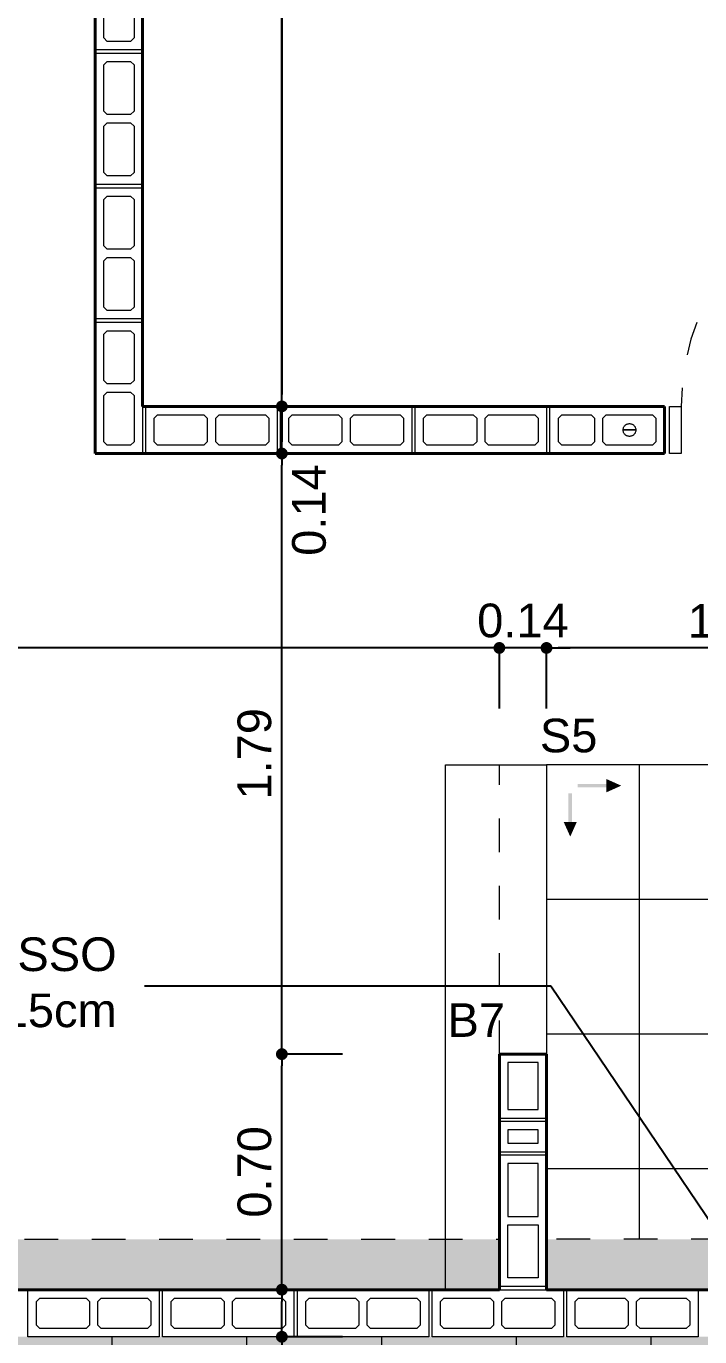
# Model space of a CAD drawing. Header units: millimetres. Extents: x 173 to 410, y -14 to 183.
# Drawn here: x 352.795 to 354.795, y -3.005 to 0.89 of the extents above; entities that cross this region are included whole.
import ezdxf

# ---------------------------------------------------------------- set-up
doc = ezdxf.new("R2010")
doc.units = ezdxf.units.MM
doc.linetypes.add('HIDDEN', pattern=[0.05, 0.025, -0.025])
doc.layers.get('0').update_dxf_attribs({"color": 4})
for name, color, linetype, lineweight in [('ARQ Alvenaria', 201, 'Continuous', 40), ('ARQ Anotações', 2, 'Continuous', 5), ('ARQ Caixilharia', 140, 'Continuous', 9), ('ARQ Equipamento', 4, 'Continuous', 18), ('ARQ Hachuras', 8, 'Continuous', 5), ('ARQ Projeções', 144, 'HIDDEN', 5), ('ARQ Visto', 152, 'Continuous', 13)]:
    doc.layers.add(name, color=color, linetype=linetype, lineweight=lineweight)
doc.layers.add('ARQ Forros', color=7, linetype='HIDDEN', lineweight=5, true_color=0xcacaca)
doc.layers.add('ARQ Pisos', color=9, linetype='Continuous', lineweight=5, true_color=0x808080)
doc.styles.get("Standard").update_dxf_attribs({"font": 'arial.ttf'})
doc.dimstyles.new('Executivo 1-50', dxfattribs={"dimtxt": 0.1, "dimasz": 0.035, "dimexe": 0, "dimexo": 0.0625, "dimgap": 0.03, "dimtad": 1, "dimzin": 0, "dimdsep": 46, "dimtxsty": 'Standard', "dimblk": 'DOT', "dimcen": 0.09, "dimclrd": 8, "dimclre": 8, "dimadec": 0, "dimazin": 0, "dimtfac": 1, "dimtix": 1, "dimtmove": 2, "dimatfit": 3, "dimldrblk": 'DOT', "dimfxl": 0.18, "dimfxlon": 1, "dimtolj": 1, "dimtzin": 0, "dimarcsym": 0})

# ---------------------------------------------------------------- blocks, each defined once
blk = doc.blocks.new('_DOT')
at = {"color": 0, "linetype": 'ByBlock', "lineweight": -2}
blk.add_line((-0.5, 0), (-1, 0), dxfattribs=at)
at = {"color": 0, "linetype": 'ByBlock', "const_width": 0.5}
blk.add_lwpolyline([(-0.25, 0, 1), (0.25, 0, 1)], format="xyb", close=True, dxfattribs=at)
blk = doc.blocks.new('*D1921')
at = {"layer": 'ARQ Anotações', "color": 8, "lineweight": -2, "transparency": 16777216}
for p, q in [((353.7345, -3.0054), (353.5545, -3.0054)), ((353.5545, -4.5304), (353.5545, -3.0404)), ((353.7345, -4.5654), (353.5545, -4.5654))]:
    blk.add_line(p, q, dxfattribs=at)
at = {"layer": 'Defpoints', "color": 0, "transparency": 16777216}
for p in [(353.5545, -3.0054), (354.5954, -3.0054), (354.5954, -4.5654)]:
    blk.add_point(p, dxfattribs=at)
at = {"layer": 'ARQ Anotações', "color": 8, "lineweight": -2, "transparency": 16777216, "xscale": 0.035, "yscale": 0.035, "zscale": 0.035}
for p, rotation in [((353.5545, -3.0054), 90), ((353.5545, -4.5654), 270)]:
    blk.add_blockref('_DOT', p, dxfattribs=dict(at, rotation=rotation))
at = {"layer": 'ARQ Anotações', "color": 0, "transparency": 16777216, "insert": (353.4735, -3.7854), "char_height": 0.1, "attachment_point": 5, "rotation": 90}
blk.add_mtext('\\A1;1.56', dxfattribs=at)
blk = doc.blocks.new('*D1922')
at = {"layer": 'ARQ Anotações', "color": 8, "lineweight": -2, "transparency": 16777216}
for p, q in [((353.7345, -2.8654), (353.5545, -2.8654)), ((353.5545, -2.9704), (353.5545, -2.9004)), ((353.7345, -3.0054), (353.5545, -3.0054))]:
    blk.add_line(p, q, dxfattribs=at)
at = {"layer": 'Defpoints', "color": 0, "transparency": 16777216}
for p in [(353.5545, -2.8654), (354.5954, -2.8654), (354.5954, -3.0054)]:
    blk.add_point(p, dxfattribs=at)
at = {"layer": 'ARQ Anotações', "color": 8, "lineweight": -2, "transparency": 16777216, "xscale": 0.035, "yscale": 0.035, "zscale": 0.035}
for p, rotation in [((353.5545, -2.8654), 90), ((353.5545, -3.0054), 270)]:
    blk.add_blockref('_DOT', p, dxfattribs=dict(at, rotation=rotation))
at = {"layer": 'ARQ Anotações', "color": 0, "transparency": 16777216, "insert": (353.6998, -3.203), "char_height": 0.1, "attachment_point": 5, "rotation": 90}
blk.add_mtext('\\A1;0.14', dxfattribs=at)
blk = doc.blocks.new('*D1923')
at = {"layer": 'ARQ Anotações', "color": 8, "lineweight": -2, "transparency": 16777216}
for p, q in [((353.7345, 2.6696), (353.5545, 2.6696)), ((353.5545, -0.2054), (353.5545, 2.6346)), ((353.7345, -0.2404), (353.5545, -0.2404))]:
    blk.add_line(p, q, dxfattribs=at)
at = {"layer": 'Defpoints', "color": 0, "transparency": 16777216}
for p in [(353.5545, 2.6696), (355.8704, 2.6696), (354.7704, -0.2404)]:
    blk.add_point(p, dxfattribs=at)
at = {"layer": 'ARQ Anotações', "color": 8, "lineweight": -2, "transparency": 16777216, "xscale": 0.035, "yscale": 0.035, "zscale": 0.035}
for p, rotation in [((353.5545, 2.6696), 90), ((353.5545, -0.2404), 270)]:
    blk.add_blockref('_DOT', p, dxfattribs=dict(at, rotation=rotation))
at = {"layer": 'ARQ Anotações', "color": 0, "transparency": 16777216, "insert": (353.4735, 1.2146), "char_height": 0.1, "attachment_point": 5, "rotation": 90}
blk.add_mtext('\\A1;2.91', dxfattribs=at)
blk = doc.blocks.new('Folha 72_2')
for p, q in [((0.35, 0.7), (0.315, 0.7)), ((0.315, 0), (0.315, 0.7)), ((0.35, 0), (0.35, 0.7)), ((-0.385, 0), (-0.35, 0)), ((-0.385, -0.14), (-0.385, 0)), ((-0.35, 0), (-0.35, -0.14)), ((0.35, 0), (0.315, 0)), ((0.385, 0), (0.35, 0)), ((0.35, 0), (0.35, -0.14)), ((0.385, -0.14), (0.385, 0)), ((-0.35, -0.14), (-0.385, -0.14)), ((0.35, -0.14), (0.385, -0.14))]:
    blk.add_line(p, q)
at = {"layer": 'ARQ Projeções'}
blk.add_arc((0.35, 0), 0.7, 93.6334, 180, dxfattribs=at)
blk = doc.blocks.new('*D2142')
at = {"layer": 'ARQ Anotações', "color": 8, "lineweight": -2, "transparency": 16777216}
for p, q in [((353.7345, 2.6696), (353.5545, 2.6696)), ((353.5545, 2.6346), (353.5545, -0.2054)), ((353.7345, -0.2404), (353.5545, -0.2404))]:
    blk.add_line(p, q, dxfattribs=at)
at = {"layer": 'Defpoints', "color": 0, "transparency": 16777216}
for p in [(355.8704, 2.6696), (353.5545, -0.2404), (354.7704, -0.2404)]:
    blk.add_point(p, dxfattribs=at)
at = {"layer": 'ARQ Anotações', "color": 8, "lineweight": -2, "transparency": 16777216, "xscale": 0.035, "yscale": 0.035, "zscale": 0.035}
for p, rotation in [((353.5545, 2.6696), 90), ((353.5545, -0.2404), 270)]:
    blk.add_blockref('_DOT', p, dxfattribs=dict(at, rotation=rotation))
at = {"layer": 'ARQ Anotações', "color": 0, "transparency": 16777216, "insert": (353.4735, 1.2146), "char_height": 0.1, "attachment_point": 5, "rotation": 90}
blk.add_mtext('\\A1;2.91', dxfattribs=at)
blk = doc.blocks.new('*D2146')
at = {"layer": 'ARQ Anotações', "color": 8, "lineweight": -2, "transparency": 16777216}
for p, q in [((353.7345, -0.2404), (353.5545, -0.2404)), ((353.5545, -0.2754), (353.5545, -0.3454)), ((353.7345, -0.3804), (353.5545, -0.3804))]:
    blk.add_line(p, q, dxfattribs=at)
at = {"layer": 'Defpoints', "color": 0, "transparency": 16777216}
for p in [(354.7704, -0.2404), (353.5545, -0.3804), (354.7704, -0.3804)]:
    blk.add_point(p, dxfattribs=at)
at = {"layer": 'ARQ Anotações', "color": 8, "lineweight": -2, "transparency": 16777216, "xscale": 0.035, "yscale": 0.035, "zscale": 0.035}
for p, rotation in [((353.5545, -0.2404), 90), ((353.5545, -0.3804), 270)]:
    blk.add_blockref('_DOT', p, dxfattribs=dict(at, rotation=rotation))
at = {"layer": 'ARQ Anotações', "color": 0, "transparency": 16777216, "insert": (353.6356, -0.5484), "char_height": 0.1, "attachment_point": 5, "rotation": 90}
blk.add_mtext('\\A1;0.14', dxfattribs=at)
blk = doc.blocks.new('paginacao')
for points in [[(-99, 275), (-59.8, 362.8), (-20.5, 275)], [(-70.3, 275), (-49.2, 275), (-70.3, 104.7), (-49.2, 104.7)], [(-275, 99.1), (-362.7, 59.8), (-275, 20.6)], [(-275, 70.4), (-275, 49.3), (-104.6, 70.4), (-104.6, 49.3)]]:
    blk.add_solid(points)
blk = doc.blocks.new('*D2147')
at = {"layer": 'ARQ Anotações', "color": 8, "lineweight": -2, "transparency": 16777216}
for p, q in [((353.7345, -2.1654), (353.5545, -2.1654)), ((353.5545, -2.8304), (353.5545, -2.2004)), ((353.7345, -2.8654), (353.5545, -2.8654))]:
    blk.add_line(p, q, dxfattribs=at)
at = {"layer": 'Defpoints', "color": 0, "transparency": 16777216}
for p in [(353.5545, -2.1654), (354.1954, -2.1654), (354.1954, -2.8654)]:
    blk.add_point(p, dxfattribs=at)
at = {"layer": 'ARQ Anotações', "color": 8, "lineweight": -2, "transparency": 16777216, "xscale": 0.035, "yscale": 0.035, "zscale": 0.035}
for p, rotation in [((353.5545, -2.1654), 90), ((353.5545, -2.8654), 270)]:
    blk.add_blockref('_DOT', p, dxfattribs=dict(at, rotation=rotation))
at = {"layer": 'ARQ Anotações', "color": 0, "transparency": 16777216, "insert": (353.4735, -2.5154), "char_height": 0.1, "attachment_point": 5, "rotation": 90}
blk.add_mtext('\\A1;0.70', dxfattribs=at)
blk = doc.blocks.new('*D2148')
at = {"layer": 'ARQ Anotações', "color": 8, "lineweight": -2, "transparency": 16777216}
for p, q in [((353.3745, -0.3804), (353.5545, -0.3804)), ((353.5545, -2.1304), (353.5545, -0.4154)), ((353.7345, -2.1654), (353.5545, -2.1654))]:
    blk.add_line(p, q, dxfattribs=at)
at = {"layer": 'Defpoints', "color": 0, "transparency": 16777216}
for p in [(353.0004, -0.3804), (353.5545, -0.3804), (354.1954, -2.1654)]:
    blk.add_point(p, dxfattribs=at)
at = {"layer": 'ARQ Anotações', "color": 8, "lineweight": -2, "transparency": 16777216, "xscale": 0.035, "yscale": 0.035, "zscale": 0.035}
for p, rotation in [((353.5545, -0.3804), 90), ((353.5545, -2.1654), 270)]:
    blk.add_blockref('_DOT', p, dxfattribs=dict(at, rotation=rotation))
at = {"layer": 'ARQ Anotações', "color": 0, "transparency": 16777216, "insert": (353.4735, -1.2729), "char_height": 0.1, "attachment_point": 5, "rotation": 90}
blk.add_mtext('\\A1;1.79', dxfattribs=at)
blk = doc.blocks.new('*D2154')
at = {"layer": 'ARQ Anotações', "color": 8, "lineweight": -2, "transparency": 16777216}
for p, q in [((354.3404, -1.1382), (354.3404, -0.9582)), ((355.4154, -0.9582), (354.3754, -0.9582)), ((355.4504, -1.1029), (355.4504, -0.9582))]:
    blk.add_line(p, q, dxfattribs=at)
at = {"layer": 'Defpoints', "color": 0, "transparency": 16777216}
for p in [(354.3404, -0.9582), (355.4504, -1.1654), (354.3404, -1.3054)]:
    blk.add_point(p, dxfattribs=at)
at = {"layer": 'ARQ Anotações', "color": 8, "lineweight": -2, "transparency": 16777216, "xscale": 0.035, "yscale": 0.035, "zscale": 0.035, "rotation": 180}
blk.add_blockref('_DOT', (354.3404, -0.9582), dxfattribs=at)
at = {"layer": 'ARQ Anotações', "color": 8, "lineweight": -2, "transparency": 16777216, "xscale": 0.035, "yscale": 0.035, "zscale": 0.035}
blk.add_blockref('_DOT', (355.4504, -0.9582), dxfattribs=at)
at = {"layer": 'ARQ Anotações', "color": 0, "transparency": 16777216, "insert": (354.8954, -0.878), "char_height": 0.1, "attachment_point": 5}
blk.add_mtext('\\A1;1.11', dxfattribs=at)
blk = doc.blocks.new('*D2155')
at = {"layer": 'ARQ Anotações', "color": 8, "lineweight": -2, "transparency": 16777216}
for p, q in [((354.1654, -0.9582), (354.1304, -0.9582)), ((354.2004, -1.1382), (354.2004, -0.9582)), ((354.3404, -0.9582), (354.2004, -0.9582)), ((354.3404, -1.1382), (354.3404, -0.9582)), ((354.3754, -0.9582), (354.4104, -0.9582))]:
    blk.add_line(p, q, dxfattribs=at)
at = {"layer": 'Defpoints', "color": 0, "transparency": 16777216}
for p in [(354.2004, -0.9582), (354.3404, -1.3054), (354.2004, -2.1654)]:
    blk.add_point(p, dxfattribs=at)
at = {"layer": 'ARQ Anotações', "color": 8, "lineweight": -2, "transparency": 16777216, "xscale": 0.035, "yscale": 0.035, "zscale": 0.035}
blk.add_blockref('_DOT', (354.2004, -0.9582), dxfattribs=at)
at = {"layer": 'ARQ Anotações', "color": 8, "lineweight": -2, "transparency": 16777216, "xscale": 0.035, "yscale": 0.035, "zscale": 0.035, "rotation": 180}
blk.add_blockref('_DOT', (354.3404, -0.9582), dxfattribs=at)
at = {"layer": 'ARQ Anotações', "color": 0, "transparency": 16777216, "insert": (354.2704, -0.8771), "char_height": 0.1, "attachment_point": 5}
blk.add_mtext('\\A1;0.14', dxfattribs=at)
blk = doc.blocks.new('*D2156')
at = {"layer": 'ARQ Anotações', "color": 8, "lineweight": -2, "transparency": 16777216}
for p, q in [((354.1654, -0.9582), (350.6254, -0.9582)), ((354.2004, -1.1382), (354.2004, -0.9582))]:
    blk.add_line(p, q, dxfattribs=at)
at = {"layer": 'Defpoints', "color": 0, "transparency": 16777216}
for p in [(350.5904, -0.9054), (350.5904, -0.9582), (354.2004, -2.1654)]:
    blk.add_point(p, dxfattribs=at)
at = {"layer": 'ARQ Anotações', "color": 8, "lineweight": -2, "transparency": 16777216, "xscale": 0.035, "yscale": 0.035, "zscale": 0.035, "rotation": 180}
blk.add_blockref('_DOT', (350.5904, -0.9582), dxfattribs=at)
at = {"layer": 'ARQ Anotações', "color": 8, "lineweight": -2, "transparency": 16777216, "xscale": 0.035, "yscale": 0.035, "zscale": 0.035}
blk.add_blockref('_DOT', (354.2004, -0.9582), dxfattribs=at)
at = {"layer": 'ARQ Anotações', "color": 0, "transparency": 16777216, "insert": (352.3954, -0.8771), "char_height": 0.1, "attachment_point": 5}
blk.add_mtext('\\A1;3.61', dxfattribs=at)

msp = doc.modelspace()

# ---------------------------------------------------------------- hatches: boundary and pattern name
at = {"layer": 'ARQ Forros'}
h = msp.add_hatch(color=256, dxfattribs=at)
h.dxf.hatch_style = 1
h.paths.add_polyline_path([(350.5905, -2.7154), (354.2004, -2.7154), (354.2004, -2.8654), (350.5905, -2.8654)])
h = msp.add_hatch(color=256, dxfattribs=at)
h.dxf.hatch_style = 1
h.paths.add_polyline_path([(357.2703, -2.7154), (357.2703, -2.8654), (354.3404, -2.8654), (354.3404, -2.7154)])
h = msp.add_hatch(color=256, dxfattribs=at)
h.dxf.hatch_style = 1
h.paths.add_polyline_path([(352.7654, -4.5654), (350.4505, -4.5654), (350.4505, -3.0054), (356.4904, -3.0054), (356.4904, -3.0054), (356.4904, -4.5654), (355.9154, -4.5654), (355.9154, -4.4948), (355.3154, -4.4948), (355.3154, -4.5654), (353.3654, -4.5654), (353.3654, -4.4948), (352.7654, -4.4948)])
at = {"layer": 'ARQ Pisos'}
h = msp.add_hatch(dxfattribs=at)
h.set_pattern_fill('NET', color=256, scale=3.2)
h.set_pattern_definition([(0, (373.01587, -1.30543), (0, 0.4), []), (90, (373.01587, -1.30543), (-0.4, 2e-17), [])])
h.paths.add_polyline_path([(354.3404, -1.3054), (355.4504, -1.3054), (356.2079, -1.3054), (356.2079, -1.3678), (356.6079, -1.3678), (356.6079, -1.3054), (357.0004, -1.3054), (357.0004, -1.3054), (357.3604, -1.3054), (357.3604, -2.1654), (357.2704, -2.1654), (357.2704, -2.3554), (357.3604, -2.3554), (357.3604, -2.4654), (357.2704, -2.4654), (357.2704, -2.7154), (356.6704, -2.7154), (356.6704, -2.3554), (355.4704, -2.3554), (355.4704, -2.7154), (354.3404, -2.7154), (354.3404, -2.4654), (354.3404, -2.1654)])
h.paths.add_polyline_path([(357.2704, -2.3654), (357.2704, -2.4554), (357.3604, -2.4554), (357.3604, -2.3654)], flags=16)
h.paths.add_polyline_path([(357.2954, -2.3904), (357.2954, -2.4304), (357.3354, -2.4304), (357.3354, -2.3904)], flags=0)
h.paths.add_polyline_path([(358.2004, -1.3054), (358.2004, -1.3054), (358.6004, -1.3054), (358.6004, -1.4554), (358.6004, -2.8654), (357.9604, -2.8654), (357.9604, -2.6154), (357.3604, -2.6154), (357.3604, -2.1654), (357.3604, -1.3054)])
h.paths.add_polyline_path([(357.6545, -2.1817, 0.051153), (357.4144, -2.2063, 0.355527), (357.3745, -2.2552), (357.3745, -2.6013), (357.9345, -2.6013), (357.9345, -2.2552, 0.355527), (357.8947, -2.2063, 0.051153)], flags=16)
h.paths.add_polyline_path([(356.3964, -1.3054), (356.4193, -1.3054), (356.6079, -1.3678), (356.2079, -1.3678)], flags=17)
h = msp.add_hatch(dxfattribs=at)
h.set_pattern_fill('NET', color=256, scale=3.2)
h.set_pattern_definition([(0, (332.25067, -8.68044), (0, 0.4), []), (90, (332.25067, -8.68044), (-0.4, 2e-17), [])])
h.paths.add_polyline_path([(352.7654, -4.5654), (350.4505, -4.5654), (350.4505, -3.0054), (356.4904, -3.0054), (356.4904, -3.0054), (356.4904, -4.5654), (355.9154, -4.5654), (355.9154, -4.4948), (355.3154, -4.4948), (355.3154, -4.5654), (353.3654, -4.5654), (353.3654, -4.4948), (352.7654, -4.4948)])

# ---------------------------------------------------------------- linework, layer by layer
at = {"layer": 'ARQ Alvenaria'}
for p, q in [((353.0004, 2.6696), (353.0004, -0.3804)), ((353.1404, -0.2404), (353.1404, 2.6696)), ((354.6905, -0.2404), (353.1404, -0.2404)), ((354.6905, -0.2404), (354.6905, -0.3804)), ((353.0004, -0.3804), (354.6905, -0.3804)), ((354.3404, -2.1654), (354.2004, -2.1654)), ((354.2004, -2.1654), (354.2004, -2.8654)), ((354.3404, -2.8654), (354.3404, -2.1654)), ((354.2004, -2.8654), (350.5905, -2.8654)), ((357.2704, -2.8654), (354.3404, -2.8654))]:
    msp.add_line(p, q, dxfattribs=at)
at = {"layer": 'ARQ Equipamento', "linetype": 'Continuous', "flags": 128}
msp.add_lwpolyline([(354.3404, -2.1654), (354.2004, -2.1654), (354.2004, -2.8654), (354.0404, -2.8654), (354.0404, -1.3054), (354.3404, -1.3054)], close=True, dxfattribs=at)
at = {"layer": 'ARQ Forros'}
msp.add_lwpolyline([(350.5905, -2.7154), (354.2004, -2.7154), (354.2004, -2.8654), (350.5905, -2.8654)], close=True, dxfattribs=at)
msp.add_lwpolyline([(357.2703, -2.7154), (354.3404, -2.7154), (354.3404, -2.8654), (357.2703, -2.8654)], dxfattribs=at)
at = {"layer": 'ARQ Hachuras'}
for p, q in [((354.2004, -2.1654), (354.2004, -2.3554)), ((354.3404, -2.1654), (354.2004, -2.1654)), ((354.3404, -2.3554), (354.3404, -2.1654)), ((354.2254, -2.1904), (354.2254, -2.3304)), ((354.3154, -2.1904), (354.2254, -2.1904)), ((354.3154, -2.3304), (354.3154, -2.1904)), ((354.2254, -2.3304), (354.3154, -2.3304)), ((354.2004, -2.3554), (354.3404, -2.3554)), ((354.3404, -2.3654), (354.2004, -2.3654)), ((354.2004, -2.3654), (354.2004, -2.4554)), ((354.3404, -2.4554), (354.3404, -2.3654)), ((354.3154, -2.3904), (354.2254, -2.3904)), ((354.2254, -2.3904), (354.2254, -2.4304)), ((354.3154, -2.4304), (354.3154, -2.3904)), ((354.2254, -2.4304), (354.3154, -2.4304)), ((354.2004, -2.4554), (354.3404, -2.4554))]:
    msp.add_line(p, q, dxfattribs=at)
at = {"layer": 'ARQ Hachuras', "flags": 128}
for points in [[(353.1405, 1.2096), (353.1405, 0.8196), (353.0005, 0.8196), (353.0005, 1.2096)], [(353.1055, 1.0021), (353.1155, 0.9921), (353.1155, 0.8546), (353.1055, 0.8446), (353.0355, 0.8446), (353.0255, 0.8546), (353.0255, 0.9921), (353.0355, 1.0021)], [(353.1405, 0.8096), (353.1405, 0.4196), (353.0005, 0.4196), (353.0005, 0.8096)], [(353.1055, 0.7846), (353.1155, 0.7746), (353.1155, 0.6371), (353.1055, 0.6271), (353.0355, 0.6271), (353.0255, 0.6371), (353.0255, 0.7746), (353.0355, 0.7846)], [(353.1055, 0.6021), (353.1155, 0.5921), (353.1155, 0.4546), (353.1055, 0.4446), (353.0355, 0.4446), (353.0255, 0.4546), (353.0255, 0.5921), (353.0355, 0.6021)], [(353.1405, 0.4096), (353.1405, 0.0196), (353.0005, 0.0196), (353.0005, 0.4096)], [(353.1055, 0.3846), (353.1155, 0.3746), (353.1155, 0.2371), (353.1055, 0.2271), (353.0355, 0.2271), (353.0255, 0.2371), (353.0255, 0.3746), (353.0355, 0.3846)], [(353.1055, 0.2021), (353.1155, 0.1921), (353.1155, 0.0546), (353.1055, 0.0446), (353.0355, 0.0446), (353.0255, 0.0546), (353.0255, 0.1921), (353.0355, 0.2021)], [(353.1405, 0.0096), (353.1405, -0.3804), (353.0005, -0.3804), (353.0005, 0.0096)], [(353.1055, -0.0154), (353.1155, -0.0254), (353.1155, -0.1629), (353.1055, -0.1729), (353.0355, -0.1729), (353.0255, -0.1629), (353.0255, -0.0254), (353.0355, -0.0154)], [(353.1055, -0.1979), (353.1155, -0.2079), (353.1155, -0.3454), (353.1055, -0.3554), (353.0355, -0.3554), (353.0255, -0.3454), (353.0255, -0.2079), (353.0355, -0.1979)], [(353.1505, -0.2404), (353.5405, -0.2404), (353.5405, -0.3804), (353.1505, -0.3804)], [(353.1755, -0.2754), (353.1855, -0.2654), (353.323, -0.2654), (353.333, -0.2754), (353.333, -0.3454), (353.323, -0.3554), (353.1855, -0.3554), (353.1755, -0.3454)], [(353.358, -0.2754), (353.368, -0.2654), (353.5055, -0.2654), (353.5155, -0.2754), (353.5155, -0.3454), (353.5055, -0.3554), (353.368, -0.3554), (353.358, -0.3454)], [(353.5505, -0.2404), (353.9405, -0.2404), (353.9405, -0.3804), (353.5505, -0.3804)], [(353.5755, -0.2754), (353.5855, -0.2654), (353.723, -0.2654), (353.733, -0.2754), (353.733, -0.3454), (353.723, -0.3554), (353.5855, -0.3554), (353.5755, -0.3454)], [(353.758, -0.2754), (353.768, -0.2654), (353.9055, -0.2654), (353.9155, -0.2754), (353.9155, -0.3454), (353.9055, -0.3554), (353.768, -0.3554), (353.758, -0.3454)], [(353.9505, -0.2404), (354.3405, -0.2404), (354.3405, -0.3804), (353.9505, -0.3804)], [(353.9755, -0.2754), (353.9855, -0.2654), (354.123, -0.2654), (354.133, -0.2754), (354.133, -0.3454), (354.123, -0.3554), (353.9855, -0.3554), (353.9755, -0.3454)], [(354.158, -0.2754), (354.168, -0.2654), (354.3055, -0.2654), (354.3155, -0.2754), (354.3155, -0.3454), (354.3055, -0.3554), (354.168, -0.3554), (354.158, -0.3454)], [(354.3505, -0.2404), (354.6905, -0.2404), (354.6905, -0.3804), (354.3505, -0.3804)], [(354.3755, -0.2754), (354.3855, -0.2654), (354.473, -0.2654), (354.483, -0.2754), (354.483, -0.3454), (354.473, -0.3554), (354.3855, -0.3554), (354.3755, -0.3454)], [(354.508, -0.2754), (354.518, -0.2654), (354.6555, -0.2654), (354.6655, -0.2754), (354.6655, -0.3454), (354.6555, -0.3554), (354.518, -0.3554), (354.508, -0.3454)], [(354.5865, -0.3104), (354.5865, -0.3104), (354.5865, -0.3105), (354.5865, -0.3105), (354.5865, -0.3105), (354.5865, -0.3106), (354.5865, -0.3106), (354.5865, -0.3106), (354.5865, -0.3106), (354.5866, -0.3107), (354.5866, -0.3107), (354.5866, -0.3107), (354.5867, -0.3107), (354.5867, -0.3107), (354.5867, -0.3107), (354.5867, -0.3107), (354.5868, -0.3107), (354.5868, -0.3107), (354.5868, -0.3107), (354.5869, -0.3107), (354.5869, -0.3107), (354.5869, -0.3107), (354.5869, -0.3107), (354.587, -0.3106), (354.587, -0.3106), (354.587, -0.3106), (354.587, -0.3106), (354.587, -0.3105), (354.587, -0.3105), (354.5871, -0.3105), (354.5871, -0.3104), (354.5871, -0.3104), (354.5679, -0.3104), (354.568, -0.3085), (354.5682, -0.3066), (354.5687, -0.3048), (354.5694, -0.303), (354.5702, -0.3012), (354.5712, -0.2996), (354.5724, -0.2981), (354.5737, -0.2967), (354.5752, -0.2955), (354.5768, -0.2944), (354.5784, -0.2934), (354.5802, -0.2927), (354.582, -0.2921), (354.5839, -0.2917), (354.5858, -0.2915), (354.5877, -0.2915), (354.5896, -0.2917), (354.5915, -0.2921), (354.5933, -0.2927), (354.5951, -0.2934), (354.5968, -0.2944), (354.5983, -0.2955), (354.5998, -0.2967), (354.6011, -0.2981), (354.6023, -0.2996), (354.6033, -0.3012), (354.6041, -0.303), (354.6048, -0.3048), (354.6053, -0.3066), (354.6056, -0.3085), (354.6057, -0.3104)], [(354.5871, -0.3104), (354.5871, -0.3104), (354.5871, -0.3104), (354.587, -0.3103), (354.587, -0.3103), (354.587, -0.3103), (354.587, -0.3102), (354.587, -0.3102), (354.587, -0.3102), (354.5869, -0.3102), (354.5869, -0.3102), (354.5869, -0.3101), (354.5869, -0.3101), (354.5868, -0.3101), (354.5868, -0.3101), (354.5868, -0.3101), (354.5867, -0.3101), (354.5867, -0.3101), (354.5867, -0.3101), (354.5867, -0.3101), (354.5866, -0.3101), (354.5866, -0.3102), (354.5866, -0.3102), (354.5865, -0.3102), (354.5865, -0.3102), (354.5865, -0.3102), (354.5865, -0.3103), (354.5865, -0.3103), (354.5865, -0.3103), (354.5865, -0.3104), (354.5865, -0.3104), (354.5865, -0.3104), (354.6057, -0.3104), (354.6056, -0.3123), (354.6053, -0.3142), (354.6048, -0.3161), (354.6041, -0.3179), (354.6033, -0.3196), (354.6023, -0.3212), (354.6011, -0.3227), (354.5998, -0.3241), (354.5983, -0.3254), (354.5968, -0.3265), (354.5951, -0.3274), (354.5933, -0.3281), (354.5915, -0.3287), (354.5896, -0.3291), (354.5877, -0.3293), (354.5858, -0.3293), (354.5839, -0.3291), (354.582, -0.3287), (354.5802, -0.3281), (354.5784, -0.3274), (354.5768, -0.3265), (354.5752, -0.3254), (354.5737, -0.3241), (354.5724, -0.3227), (354.5712, -0.3212), (354.5702, -0.3196), (354.5694, -0.3179), (354.5687, -0.3161), (354.5682, -0.3142), (354.568, -0.3123), (354.5679, -0.3104)], [(354.2004, -2.4654), (354.2004, -2.8554), (354.3404, -2.8554), (354.3404, -2.4654)], [(354.3154, -2.4904), (354.2254, -2.4904), (354.2254, -2.6479), (354.3154, -2.6479)], [(354.3154, -2.8304), (354.2254, -2.8304), (354.2254, -2.6729), (354.3154, -2.6729)], [(352.8005, -2.8654), (353.1905, -2.8654), (353.1905, -3.0054), (352.8005, -3.0054)], [(353.2005, -2.8654), (353.5905, -2.8654), (353.5905, -3.0054), (353.2005, -3.0054)], [(353.6005, -2.8654), (353.9905, -2.8654), (353.9905, -3.0054), (353.6005, -3.0054)], [(354.0005, -2.8654), (354.3905, -2.8654), (354.3905, -3.0054), (354.0005, -3.0054)], [(354.4005, -2.8654), (354.7905, -2.8654), (354.7905, -3.0054), (354.4005, -3.0054)], [(352.8255, -2.9004), (352.8355, -2.8904), (352.973, -2.8904), (352.983, -2.9004), (352.983, -2.9704), (352.973, -2.9804), (352.8355, -2.9804), (352.8255, -2.9704)], [(353.008, -2.9004), (353.018, -2.8904), (353.1555, -2.8904), (353.1655, -2.9004), (353.1655, -2.9704), (353.1555, -2.9804), (353.018, -2.9804), (353.008, -2.9704)], [(353.2255, -2.9004), (353.2355, -2.8904), (353.373, -2.8904), (353.383, -2.9004), (353.383, -2.9704), (353.373, -2.9804), (353.2355, -2.9804), (353.2255, -2.9704)], [(353.408, -2.9004), (353.418, -2.8904), (353.5555, -2.8904), (353.5655, -2.9004), (353.5655, -2.9704), (353.5555, -2.9804), (353.418, -2.9804), (353.408, -2.9704)], [(353.6255, -2.9004), (353.6355, -2.8904), (353.773, -2.8904), (353.783, -2.9004), (353.783, -2.9704), (353.773, -2.9804), (353.6355, -2.9804), (353.6255, -2.9704)], [(353.808, -2.9004), (353.818, -2.8904), (353.9555, -2.8904), (353.9655, -2.9004), (353.9655, -2.9704), (353.9555, -2.9804), (353.818, -2.9804), (353.808, -2.9704)], [(354.0255, -2.9004), (354.0355, -2.8904), (354.173, -2.8904), (354.183, -2.9004), (354.183, -2.9704), (354.173, -2.9804), (354.0355, -2.9804), (354.0255, -2.9704)], [(354.208, -2.9004), (354.218, -2.8904), (354.3555, -2.8904), (354.3655, -2.9004), (354.3655, -2.9704), (354.3555, -2.9804), (354.218, -2.9804), (354.208, -2.9704)], [(354.4255, -2.9004), (354.4355, -2.8904), (354.573, -2.8904), (354.583, -2.9004), (354.583, -2.9704), (354.573, -2.9804), (354.4355, -2.9804), (354.4255, -2.9704)], [(354.608, -2.9004), (354.618, -2.8904), (354.7555, -2.8904), (354.7655, -2.9004), (354.7655, -2.9704), (354.7555, -2.9804), (354.618, -2.9804), (354.608, -2.9704)]]:
    msp.add_lwpolyline(points, close=True, dxfattribs=at)
at = {"layer": 'ARQ Projeções'}
for p, q in [((350.5905, -2.7154), (354.2004, -2.7154)), ((357.2703, -2.7154), (354.3404, -2.7154))]:
    msp.add_line(p, q, dxfattribs=at)
msp.add_lwpolyline([(354.3405, -2.1654), (354.2005, -2.1654), (354.2005, -1.3054), (354.3405, -1.3054)], close=True, dxfattribs=at)
at = {"layer": 'ARQ Visto'}
for p, q in [((355.4504, -1.3054), (354.3404, -1.3054)), ((354.3404, -1.3054), (354.3404, -2.1854))]:
    msp.add_line(p, q, dxfattribs=at)

# ---------------------------------------------------------------- block references
at = {"layer": 'ARQ Anotações', "xscale": 0.0005, "yscale": 0.0005, "zscale": 0.0005, "rotation": 179.9994604314656}
msp.add_blockref('paginacao', (354.381, -1.3376), dxfattribs=at)
at = {"layer": 'ARQ Caixilharia'}
msp.add_blockref('Folha 72_2', (355.0905, -0.2404), dxfattribs=at)

# ---------------------------------------------------------------- texts
at = {"layer": 'ARQ Anotações', "char_height": 0.1}
for s, insert, attachment_point in [('{S5}', (354.4915, -1.1684), 3), ('SANCA DE GESSO\\P15 x 15cm', (353.0641, -1.8185), 3), ('B7', (354.2174, -2.1141), 9)]:
    msp.add_mtext(s, dxfattribs=dict(at, insert=insert, attachment_point=attachment_point))

# ---------------------------------------------------------------- dimensions: what is measured, and where the dimension line sits
at = {"layer": 'ARQ Anotações'}
for base, p1, p2, angle, picture, middle in [((353.5545, 2.6696), (354.7704, -0.2404), (355.8704, 2.6696), 90, '*D1923', (353.4735, 1.2146)), ((353.5545, -0.2404), (355.8704, 2.6696), (354.7704, -0.2404), 270, '*D2142', (353.4735, 1.2146)), ((353.55452, -0.38042), (354.19537, -2.16543), (353.00037, -0.38042), 270, '*D2148', (353.47347, -1.27292)), ((350.5904, -0.9582), (354.2004, -2.1654), (350.5904, -0.9054), 180, '*D2156', (352.3954, -0.8771)), ((354.2004, -0.9582), (354.3404, -1.3054), (354.2004, -2.1654), 180, '*D2155', (354.2704, -0.8771)), ((354.3404, -0.9582), (355.4504, -1.1654), (354.3404, -1.3054), 180, '*D2154', (354.8954, -0.878)), ((353.5545, -2.1654), (354.1954, -2.8654), (354.1954, -2.1654), 270, '*D2147', (353.4735, -2.5154)), ((353.5545, -3.0054), (354.5954, -4.5654), (354.5954, -3.0054), 90, '*D1921', (353.4735, -3.7854))]:
    dim = msp.add_linear_dim(base=base, p1=p1, p2=p2, angle=angle, dimstyle='Executivo 1-50', dxfattribs=at)
    dim.commit()
    dim.dimension.update_dxf_attribs({"geometry": picture, "text_midpoint": middle})
for base, p1, p2, angle, picture, middle in [((353.5545, -0.3804), (354.7704, -0.2404), (354.7704, -0.3804), 270, '*D2146', (353.6356, -0.5484)), ((353.5545, -2.8654), (354.5954, -3.0054), (354.5954, -2.8654), 90, '*D1922', (353.6998, -3.203))]:
    dim = msp.add_linear_dim(base=base, p1=p1, p2=p2, angle=angle, dimstyle='Executivo 1-50', dxfattribs=at)
    dim.commit()
    dim.dimension.update_dxf_attribs({"geometry": picture, "text_midpoint": middle, "dimtype": 160})

# ---------------------------------------------------------------- leaders
msp.add_leader([(354.9414, -2.8355), (354.3537, -1.963), (353.1471, -1.963)], dimstyle='Executivo 1-50', override={"dimgap": 0.03, "dimtad": 0}, dxfattribs=at)

doc.saveas('drawing.dxf')
